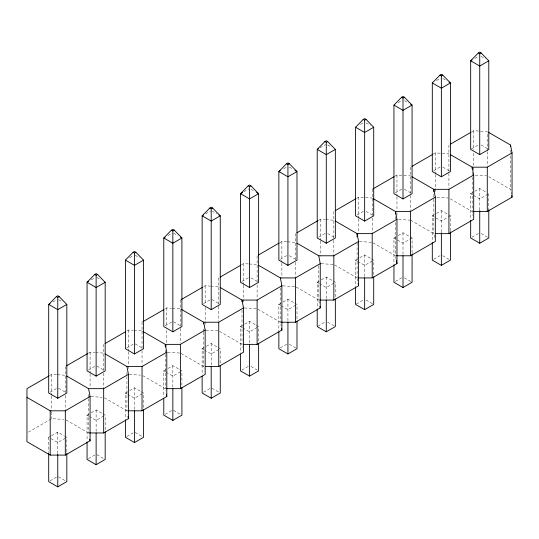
<?xml version="1.0" encoding="UTF-8"?>
<svg xmlns="http://www.w3.org/2000/svg" width="539" height="539" viewBox="0 0 539 539"><rect width="100%" height="100%" fill="white"/><g stroke="black" fill="none" stroke-linecap="round" stroke-linejoin="round"><path stroke-width="0.4" stroke-dasharray="2.69 2.02" d="M52.883 302.015L56.366 300.001M91.239 279.869L94.729 277.854M129.603 257.716L133.086 255.708M167.966 235.57L172.143 233.158M205.628 213.828L210.506 211.012M243.985 191.682L248.87 188.866M283.743 168.727L287.226 166.713M320.011 147.787L325.59 144.567M360.463 124.435L363.953 122.42M398.126 102.686L402.31 100.274M436.489 80.54L440.673 78.128M474.852 58.394L479.036 55.975M49.534 375.622L51.717 374.362L56.514 374.666M88.625 353.052L90.08 352.216L94.877 352.519M126.982 330.906L128.444 330.063L133.241 330.373M165.345 308.759L166.8 307.917L171.597 308.227M203.708 286.613L205.164 285.771L209.961 286.081M241.337 264.885L243.52 263.625L248.317 263.928M279.701 242.739L281.884 241.479L286.681 241.782M318.792 220.168L320.247 219.326L325.044 219.636M356.42 198.44L358.603 197.18L372.2 198.056M394.784 176.293L396.967 175.034L410.556 175.903M433.14 154.147L435.33 152.887L448.92 153.756M471.504 132.001L473.687 130.741L487.283 131.61L487.283 150.832M50.093 392.217L56.366 388.592M88.45 370.071L94.729 366.446M126.813 347.918L133.086 344.3M165.177 325.772L172.143 321.749M203.533 303.625L210.506 299.603M241.896 281.479L248.87 277.45M280.26 259.333L287.226 255.304M318.616 237.18L325.59 233.158M356.98 215.034L363.953 211.012M395.343 192.888L402.31 188.866M433.7 170.742L440.673 166.719M471.362 148.993L479.036 144.567M28.405 432.116L51.717 418.655L63.71 419.423M48.382 437.5L50.787 436.112M51.488 435.707L57.761 432.083L64.033 435.707M86.739 415.353L90.545 413.157M91.239 412.753L96.124 409.936L102.397 413.561M125.102 393.207L128.902 391.011M129.603 390.607L134.48 387.79L140.753 391.408M163.465 371.054L167.265 368.858M167.966 368.46L172.844 365.644L179.116 369.262M201.822 348.908L205.628 346.712M206.322 346.314L211.2 343.491L217.48 347.116M240.185 326.762L243.985 324.566M244.686 324.161L249.564 321.345L255.836 324.97M278.548 304.616L282.348 302.419M283.049 302.015L287.927 299.199L294.2 302.824M316.905 282.47L320.712 280.273M321.406 279.869L326.284 277.053L332.563 280.671M355.268 260.317L359.068 258.127M359.769 257.723L364.647 254.907L370.92 258.525M393.632 238.171L397.432 235.974M398.126 235.577L403.01 232.754L412.072 237.989L412.072 253.034M431.988 216.024L435.795 213.828M436.489 213.424L441.367 210.608L450.429 215.843L450.429 230.887M470.352 193.878L474.152 191.682M474.852 191.278L479.73 188.461L486.704 192.484M65.428 438.119L57.761 442.546L50.093 438.119M103.791 415.973L96.124 420.4L89.845 416.775M142.148 393.827L134.48 398.254L128.208 394.629M180.511 371.681L172.844 376.107L166.571 372.483M218.868 349.528L211.2 353.955L204.928 350.337M257.231 327.382L249.564 331.808L243.291 328.19M295.594 305.236L287.927 309.662L281.654 306.037M333.951 283.09L326.284 287.516L320.011 283.891M372.314 260.943L364.647 265.37L358.374 261.745M412.072 237.989L403.01 243.217L396.738 239.599M450.429 215.843L441.367 221.071L435.094 217.453M488.091 194.094L479.73 198.925L473.458 195.3M50.093 480.808L56.366 477.183M88.45 458.662L94.729 455.037M126.813 436.509L133.086 432.891M165.177 414.363L172.143 410.341M203.533 392.217L210.506 388.195M241.896 370.071L248.87 366.042M280.26 347.924L287.226 343.895M317.922 326.176L325.59 321.749M356.286 304.03L363.953 299.603M395.343 281.479L402.31 277.457M433.7 259.333L440.673 255.304M472.063 237.187L479.036 233.158M475.29 175.135L486.481 175.855M436.927 197.281L448.118 198.002M398.564 219.434L409.761 220.148M325.839 219.69L333.836 220.202M359.405 241.526L371.398 242.294M287.482 241.836L295.48 242.348M321.042 263.672L333.041 264.447M249.119 263.982L257.116 264.494M282.685 285.825L294.678 286.593M210.762 286.128L218.753 286.64M244.322 307.971L256.315 308.739M172.399 308.274L180.397 308.793M205.959 330.117L217.958 330.885M134.036 330.427L142.033 330.939M167.602 352.263L179.595 353.032M95.679 352.573L103.67 353.085M129.239 374.41L140.436 375.131M57.316 374.72L65.313 375.232M90.882 396.563L102.073 397.277M481.125 56.379L485.309 58.791M442.762 78.526L446.946 80.944M404.405 100.672L408.582 103.09M481.125 144.971L488.091 148.993M488.738 176.745L510.541 189.33L511.444 194.04M366.042 122.825L370.226 125.237M442.762 167.117L449.735 171.146M472.757 194.902L470.668 193.696L470.668 219.602M450.375 198.891L472.177 211.483L472.932 215.405M327.678 144.971L330.468 146.581M404.405 189.263L410.678 192.888M481.125 233.562L488.792 237.989M434.4 217.049L432.305 215.843L432.305 241.748M410.556 220.202L433.821 233.63L434.575 237.551M289.322 167.117L292.104 168.727M366.042 211.416L372.314 215.034M442.762 255.708L450.429 260.135M396.037 239.195L393.948 237.989L393.948 263.894M372.927 242.766L395.458 255.776L395.458 221.509M250.958 189.263L255.142 191.682M327.678 233.562L333.951 237.18M371.62 258.929L373.709 260.135L373.709 275.18M404.405 277.854L412.072 282.281M357.674 261.341L355.585 260.135L355.585 286.047M334.564 264.918L357.094 277.922M211.901 211.012L216.779 213.828M289.322 255.708L295.594 259.333M333.257 281.075L335.346 282.281L335.346 298.161M366.042 300.007L373.709 304.434M319.317 283.494L317.222 282.281L317.222 308.193M296.201 287.065L318.738 300.068M173.538 233.158L177.722 235.57M250.958 277.854L257.231 281.479M294.894 303.221L296.989 304.434L296.989 320.307M327.678 322.154L335.346 326.58M280.954 305.64L278.865 304.434L278.865 331.175M257.844 309.211L280.374 322.221L280.981 325.361M135.181 255.304L139.358 257.716M211.901 299.603L218.868 303.625M256.537 325.374L258.626 326.58L258.626 342.46M289.322 344.3L296.989 348.726M242.597 327.786L240.502 326.58L240.502 352.486M219.481 331.357L242.011 344.367L242.617 347.507M96.818 277.45L101.002 279.869M173.538 321.749L180.511 325.772M218.174 347.52L220.262 348.726L220.262 364.607M250.958 366.446L258.626 370.872M204.234 349.932L202.138 348.726L202.138 374.632M181.117 353.503L203.654 366.513L204.106 368.865M58.455 299.603L61.945 301.611M135.181 343.895L142.148 347.918M179.81 369.666L181.906 370.872L181.906 386.753M211.901 388.195L220.262 393.019M165.871 372.078L163.782 370.872L163.782 396.785M142.761 375.656L165.291 388.659L165.742 391.018M96.818 366.042L103.791 370.071M141.454 391.813L143.542 393.019L143.542 408.063M173.538 410.341L181.906 415.171M127.514 394.231L125.419 393.019L125.419 418.096M104.398 397.802L126.928 410.806L127.386 413.164M58.455 388.188L65.428 392.217M103.09 413.959L105.179 415.171L105.179 430.21M135.181 432.487L142.148 436.509M89.151 416.377L87.062 415.171L87.062 440.242M66.041 419.948L88.571 432.958L88.874 434.528M64.727 436.112L66.823 437.318L66.823 452.362M96.818 454.633L103.791 458.662M58.455 476.779L66.823 481.61M395.606 256.564L396.212 259.697M357.249 278.71L357.701 281.062M318.886 300.856L319.337 303.208M510.541 150.051L510.541 152.557M510.541 155.906L510.541 189.33M488.792 193.696L488.792 208.734M487.283 151.668L487.283 165.877M479.73 188.461L479.73 210.628M473.687 130.741L473.687 149.963M473.687 153.305L473.687 170.856M472.177 172.197L472.177 176.381M472.177 177.216L472.177 211.483M448.92 145.038L448.92 172.979M448.92 173.457L448.92 188.023M441.367 210.608L441.367 232.774M435.33 152.887L435.33 173.78M435.33 174.616L435.33 193.002M433.821 194.35L433.821 198.527M433.821 199.363L433.821 233.63M410.556 167.184L410.556 211.483M403.01 232.754L403.01 254.92M396.967 175.034L396.967 195.927M396.967 196.762L396.967 211.807M396.967 212.642L396.967 215.149M395.458 216.496L395.458 220.673M372.2 189.33L372.2 217.278M372.2 218.113L372.2 232.794M364.647 254.907L364.647 277.066M358.603 197.18L358.603 218.073M358.603 218.908L358.603 233.953M357.094 242.819L357.094 277.086M333.836 211.483L333.836 239.895M333.836 240.259L333.836 254.94M326.284 277.053L326.284 299.219M320.247 219.326L320.247 240.226M320.247 241.061L320.247 256.099M318.738 265.808L318.738 299.233M295.48 233.63L295.48 259.535M295.48 262.405L295.48 277.086M287.927 299.199L287.927 321.763M281.884 241.479L281.884 262.372M281.884 263.207L281.884 278.252M280.374 287.954L280.374 322.221M257.116 255.776L257.116 281.681M257.116 285.03L257.116 299.233M249.564 321.345L249.564 343.916M243.52 263.625L243.52 284.518M243.52 285.353L243.52 302.905M242.011 310.1L242.011 344.367M218.753 277.922L218.753 305.862M218.753 306.341L218.753 320.907M211.2 343.491L211.2 365.226M205.164 285.771L205.164 304.158M205.164 307.499L205.164 324.215M203.654 328.905L203.654 331.411M203.654 332.246L203.654 366.513M180.397 300.068L180.397 328.015M180.397 328.487L180.397 343.053M172.844 365.644L172.844 387.804M166.8 307.917L166.8 327.139M166.8 330.481L166.8 346.361M165.291 350.215L165.291 353.557M165.291 354.392L165.291 388.659M142.033 322.221L142.033 350.161M142.033 350.633L142.033 365.206M134.48 387.79L134.48 409.957M128.444 330.063L128.444 350.963M128.444 351.799L128.444 368.508M126.928 372.361L126.928 375.703M126.928 376.545L126.928 410.806M103.67 344.367L103.67 372.308M103.67 373.143L103.67 388.659M96.124 409.936L96.124 432.103M90.08 352.216L90.08 373.109M90.08 373.945L90.08 387.319M88.571 394.508L88.571 397.856M88.571 398.692L88.571 432.958M65.313 366.513L65.313 394.454M65.313 395.289L65.313 409.97M57.761 432.083L57.761 453.811M51.717 374.362L51.717 395.255M51.717 396.091L51.717 411.136M51.717 411.971L51.717 418.655M48.699 437.318L48.699 452.362"/><path stroke-width="0.81" d="M56.373 296.585L48.699 304.427L48.699 393.019L57.761 398.254L66.823 393.019L66.823 304.427L59.149 296.585L57.761 295.776L56.373 296.585L57.761 297.387L59.149 296.585M94.729 274.432L87.062 282.281L87.062 370.872L96.124 376.107L105.179 370.872L105.179 282.281L97.512 274.432L96.124 273.63L94.729 274.432L96.124 275.234L97.512 274.432M125.419 260.135L133.093 252.286L134.48 251.484L135.868 252.286L143.542 260.135L143.542 348.726L134.48 353.955L125.419 348.726L125.419 260.135L134.48 265.363L143.542 260.135M171.456 230.14L163.782 237.989L163.782 326.58L172.844 331.808L181.906 326.58L181.906 237.989L174.232 230.14L172.844 229.338L171.456 230.14L172.844 230.941L174.232 230.14M209.812 207.993L202.138 215.836L202.138 304.427L211.2 309.662L220.262 304.427L220.262 215.836L212.595 207.993L211.2 207.192L209.812 207.993L211.2 208.795L212.595 207.993M248.176 185.847L240.502 193.69L240.502 282.281L249.564 287.516L258.626 282.281L258.626 193.69L250.952 185.847L249.564 185.039L248.176 185.847L249.564 186.649L250.952 185.847M286.539 163.694L278.865 171.543L278.865 260.135L287.927 265.37L296.989 260.135L296.989 171.543L289.315 163.694L287.927 162.893L286.539 163.694L287.927 164.496L289.315 163.694M324.896 141.548L317.222 149.397L317.222 237.989L326.284 243.217L335.346 237.989L335.346 149.397L327.678 141.548L326.284 140.746L324.896 141.548L326.284 142.35L327.678 141.548M355.585 127.251L363.259 119.402L364.647 118.6L366.035 119.402L373.709 127.251L373.709 215.843L364.647 221.071L355.585 215.843L355.585 127.251L364.647 132.479L373.709 127.251M393.948 105.098L401.616 97.256L403.01 96.454L404.398 97.256L412.072 105.098L412.072 193.69L403.01 198.925L393.948 193.69L393.948 105.098L403.01 110.333L412.072 105.098L410.678 104.296M432.305 82.952L439.979 75.11L441.367 74.301L442.762 75.11L450.429 82.952L450.429 171.543L441.367 176.779L432.305 171.543L432.305 82.952L441.367 88.187L450.429 82.952L449.034 82.15M478.342 52.957L470.668 60.806L470.668 149.397L479.73 154.632L488.792 149.397L488.792 60.806L481.118 52.957L479.73 52.155L478.342 52.957L479.73 53.759L481.118 52.957M133.093 252.286L134.48 253.087L135.868 252.286M363.259 119.402L364.647 120.204L366.035 119.402M401.616 97.256L403.01 98.058L404.398 97.256M439.979 75.11L441.367 75.911L442.762 75.11M50.093 303.625L48.699 304.427L57.761 309.662L66.823 304.427M88.45 281.479L87.062 282.281L96.124 287.516L105.179 282.281M165.177 237.18L163.782 237.989L172.844 243.217L181.906 237.989L180.511 237.18M203.533 215.034L202.138 215.836L211.2 221.071L220.262 215.836L218.868 215.034M242.597 192.484L240.502 193.69L249.564 198.925L258.626 193.69L256.537 192.484M280.26 170.742L278.865 171.543L287.927 176.779L296.989 171.543L294.894 170.337M318.616 148.589L317.222 149.397L326.284 154.626L335.346 149.397M472.063 60.004L470.668 60.806L479.73 66.041L488.792 60.806M48.806 376.04L26.95 388.659L26.95 441.677L50.208 455.105L65.313 455.105L90.08 440.801L90.08 396.509L88.571 388.659L66.762 376.074M66.769 365.671L87.891 353.476M105.132 343.525L125.526 331.748M142.761 321.796L163.89 309.602M181.124 299.65L202.246 287.455M220.208 277.08L240.61 265.303M258.572 254.934L278.973 243.156M296.935 232.787L318.057 220.592M335.292 210.641L355.693 198.864M372.927 188.913L394.056 176.718M412.018 166.342L432.413 154.565M450.375 144.196L470.776 132.419M26.95 397.378L50.208 410.806L65.313 410.806L90.08 396.509M88.571 388.659L103.67 388.659L128.444 374.362L126.928 366.513L105.125 353.928M126.928 366.513L142.033 366.513L166.8 352.216L165.291 344.367L142.761 331.357M165.291 346.873L165.291 344.367L180.397 344.367L205.164 330.063L203.654 322.221L181.117 309.211M203.654 323.892L203.654 322.221L218.753 322.221L243.52 307.917L242.011 300.068L220.208 287.482M242.011 301.739L242.011 300.068L257.116 300.068L281.884 285.771L280.374 277.922L258.572 265.336M280.374 277.922L295.48 277.922L320.247 263.625L318.738 255.776L296.928 243.19M318.738 255.776L333.836 255.776L358.603 241.479L357.094 233.63L335.292 221.037M357.094 236.971L357.094 233.63L372.2 233.63L396.967 219.326L395.458 211.483L372.927 198.473M395.458 213.99L395.458 211.483L410.556 211.483L435.33 197.18L433.821 189.33L412.012 176.745M433.821 191.844L433.821 189.33L448.92 189.33L473.687 175.034L472.177 167.184L450.375 154.599M472.177 168.855L472.177 167.184L487.283 167.184L512.05 152.887L510.541 145.038L488.738 132.453M89.407 432.958L103.67 432.958L128.444 418.655L128.444 374.362M127.77 410.806L142.033 410.806L166.8 396.509L166.8 352.216M166.133 388.659L180.397 388.659L205.164 374.362L205.164 330.063M205.332 366.513L218.753 366.513L243.52 352.216L243.52 307.917M243.689 344.367L257.116 344.367L281.884 330.063L281.884 285.771M281.21 322.221L295.48 322.221L320.247 307.917L320.247 263.625M319.573 300.068L333.836 300.068L358.603 285.771L358.603 241.479M357.936 277.922L372.2 277.922L396.967 263.625L396.967 219.326M396.293 255.776L410.556 255.776L435.33 241.479L435.33 197.18M435.499 233.63L448.92 233.63L473.687 219.326L473.687 175.034M473.855 211.483L487.283 211.483L512.05 197.18L512.05 152.887M48.699 453.198L48.699 481.61L57.761 486.845L66.823 481.61L66.823 453.198M87.062 441.913L87.062 459.464L96.124 464.699L105.179 459.464L105.179 431.88M125.419 419.766L125.419 437.318L134.48 442.546L143.542 437.318L143.542 409.734M163.782 398.456L163.782 415.171L172.844 420.4L181.906 415.171L181.906 387.588M202.138 376.31L202.138 393.019L211.2 398.254L220.262 393.019L220.262 365.442M240.502 354.157L240.502 370.872L249.564 376.107L258.626 370.872L258.626 343.296M278.865 332.011L278.865 348.726L287.927 353.961L296.989 348.726L296.989 321.143M317.222 309.029L317.222 326.58L326.284 331.808L335.346 326.58L335.346 298.997M355.585 286.883L355.585 304.434L364.647 309.662L373.709 304.434L373.709 276.851M393.948 264.73L393.948 282.281L403.01 287.516L412.072 282.281L412.072 253.869M432.305 242.584L432.305 260.135L441.367 265.37L450.429 260.135L450.429 231.723M470.668 220.438L470.668 237.989L479.73 243.224L488.792 237.989L488.792 209.57M511.747 195.61L512.05 197.18M396.36 260.485L396.967 263.625M358.152 283.42L358.603 285.771M319.944 306.347L320.247 307.917M281.58 328.494L281.884 330.063M166.349 394.157L166.8 396.509M127.986 416.303L128.444 418.655M89.777 439.231L90.08 440.801M510.541 145.038L510.541 146.709M487.283 167.184L487.283 211.483M479.73 53.759L479.73 154.632M479.73 210.628L479.73 243.224M448.92 189.33L448.92 233.63M441.367 75.911L441.367 176.779M441.367 232.774L441.367 265.37M410.556 211.483L410.556 255.776M403.01 98.058L403.01 198.925M403.01 255.756L403.01 287.516M372.2 233.63L372.2 277.922M364.647 120.204L364.647 221.071M364.647 277.902L364.647 309.662M333.836 255.776L333.836 300.068M326.284 142.35L326.284 243.217M326.284 300.055L326.284 331.808M295.48 277.922L295.48 322.221M287.927 164.496L287.927 265.37M287.927 322.201L287.927 353.961M257.116 300.068L257.116 344.367M249.564 186.649L249.564 287.516M249.564 344.347L249.564 376.107M218.753 322.221L218.753 366.513M211.2 208.795L211.2 309.662M211.2 366.493L211.2 398.254M180.397 344.367L180.397 388.659M172.844 230.941L172.844 331.808M172.844 388.639L172.844 420.4M142.033 366.513L142.033 410.806M134.48 253.087L134.48 353.955M134.48 410.792L134.48 442.546M103.67 388.659L103.67 432.958M96.124 275.234L96.124 376.107M96.124 432.938L96.124 464.699M65.313 410.806L65.313 455.105M57.761 297.387L57.761 398.254M57.761 454.249L57.761 486.845M50.208 410.806L50.208 455.105"/></g></svg>
